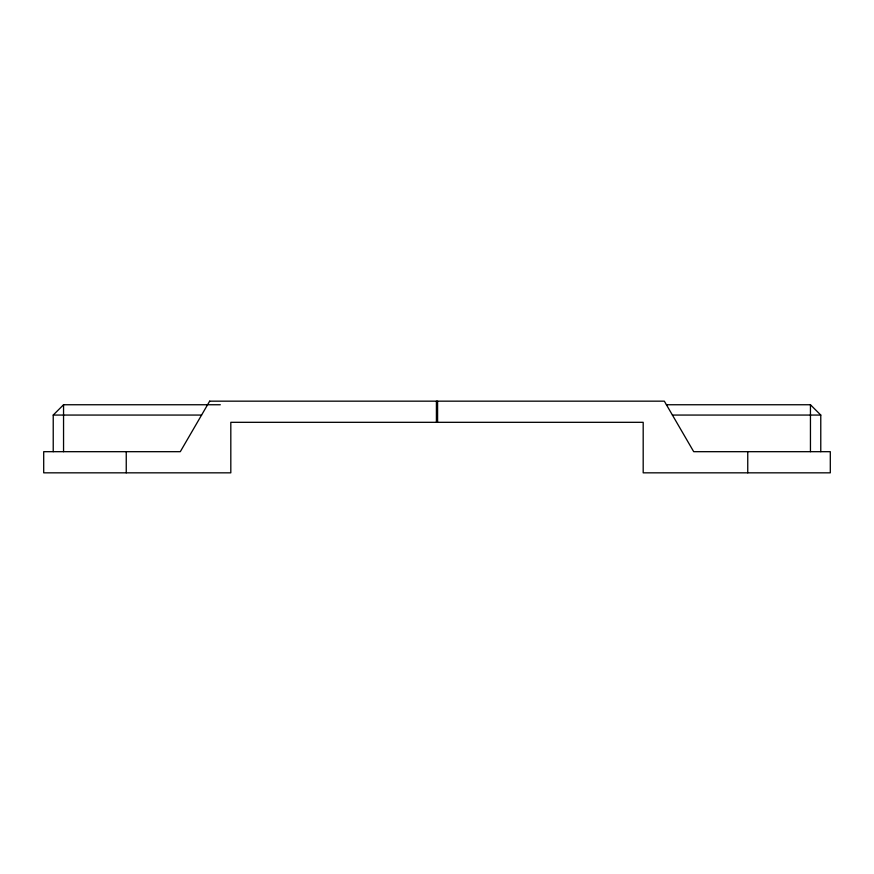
<?xml version="1.0" encoding="UTF-8"?>
<svg xmlns="http://www.w3.org/2000/svg" width="874" height="874" viewBox="0 0 874 874"><rect width="100%" height="100%" fill="white"/><g stroke="black" fill="none" stroke-linecap="round" stroke-linejoin="round"><path stroke-width="1.31" d="M53.227 451.683L53.227 415.063L63.551 404.749L220.314 404.749M666.414 404.749L810.449 404.749L820.773 415.063L820.773 451.683M53.227 415.063L201.588 415.063M672.412 415.063L820.773 415.063M810.449 404.749L810.449 451.683M747.751 451.683L747.751 472.834M437.59 401.166L437.59 422.317M436.41 401.166L436.41 422.317M126.249 451.683L126.249 472.834M63.551 404.749L63.551 451.683M209.662 401.166L180.295 451.683L43.7 451.683L43.7 472.834L230.812 472.834L230.812 422.317L643.188 422.317L643.188 472.834L830.3 472.834L830.3 451.683L693.705 451.683L664.338 401.166L209.662 401.166"/></g></svg>
